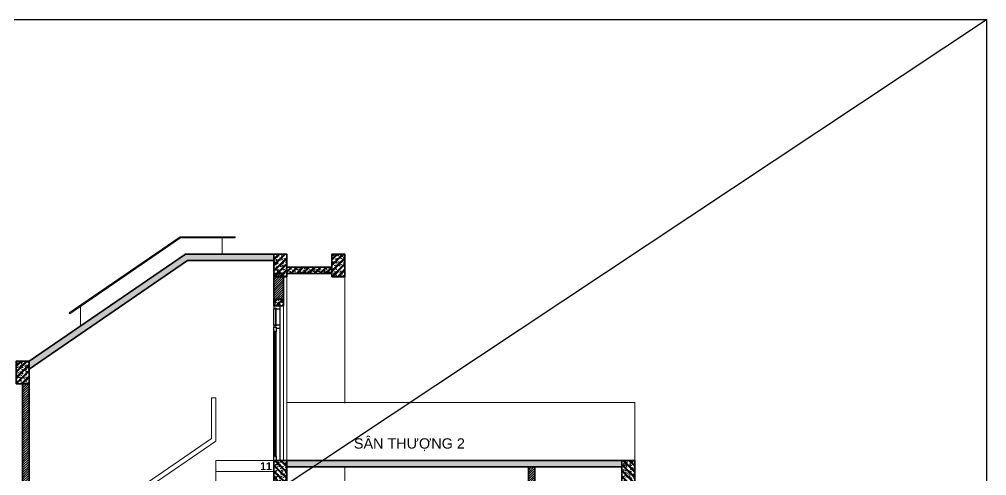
# Model space of a CAD drawing. Header units: inches. Extents: x 236662 to 497023, y -248575 to 81795.
# Drawn here: x 482010 to 497023, y -179769 to -172693 of the extents above; entities that cross this region are included whole.
import ezdxf

# ---------------------------------------------------------------- set-up
doc = ezdxf.new("R2010")
doc.units = ezdxf.units.IN
doc.header["$LTSCALE"] = 10
doc.header["$MEASUREMENT"] = 0
doc.layers.add('01. HP_TEXT', color=9, linetype='Continuous')
doc.layers.add('04. HP_CUA', color=153, linetype='Continuous')
for name, color, linetype, lineweight in [('02. HP_BE TONG', 1, 'Continuous', 35), ('03. HP_TUONG', 2, 'Continuous', 35), ('06. HP_THAY 1', 134, 'Continuous', 15), ('06. HP_THAY 2', 147, 'Continuous', 13), ('09_HP_HATCH', 8, 'Continuous', 5), ('GHICHU', 7, 'Continuous', 9)]:
    doc.layers.add(name, color=color, linetype=linetype, lineweight=lineweight)
doc.styles.add('AVO', font='VNI-Avo-Bold.TTF')
doc.styles.add('TEXT (none)', font='Arial.ttf')
pattern_1 = [(45, (491560.06, -193094.979), (-17.67767, 17.67767), [])]

# ---------------------------------------------------------------- blocks, each defined once
blk = doc.blocks.new('ÁDASDASDWD')
at = {"layer": '09_HP_HATCH'}
h = blk.add_hatch(dxfattribs=at)
h.set_pattern_fill('CHAU-01', color=256, scale=15, pattern_type=2)
h.set_pattern_definition([(50, (-55376.965, -37444.2), (107.58903, -9.41282), [11.25, -123.75]), (355, (-55376.97, -37444.2), (-20.8127, 112.82882), [9, -99]), (100.4514, (-55368, -37444.99), (86.7764, 103.41593), [9.56103, -105.17132]), (46.1842, (-55376.97, -37414.2), (160.08616, -24.82785), [16.875, -185.625]), (96.6356, (-55363.62, -37416.27), (140.1994, 146.11768), [14.34154, -157.75695]), (351.1842, (-55376.97, -37414.2), (140.1993, 146.1178), [13.5, -148.5]), (21, (-55361.965, -37421.7), (89.53606, -60.39283), [11.25, -123.75]), (326, (-55361.97, -37421.7), (36.4973, 108.7725), [9, -99]), (71.4514, (-55354.5, -37426.73), (126.0334, 48.37957), [9.56103, -105.17132]), (37.5, (-55376.965, -37444.2), (1.823978, 49.934078), [0, -97.8, 0, -100.5, 0, -99.375]), (7.5, (-55376.965, -37444.2), (39.46043, 59.161757), [0, -57.3, 0, -95.55, 0, -37.875]), (327.5, (-55410.415, -37444.2), (80.073365, -3.38323), [0, -37.5, 0, -117, 0, -155.25]), (317.5, (-55425.415, -37444.2), (87.477925, 15.01575), [0, -48.75, 0, -77.7, 0, -110.25]), (45, (-55376.965, -37444.2), (-45.07806, 45.07806), []), (45, (-55376.965, -37425.827), (-45.07806, 45.07806), [])])
h.paths.add_polyline_path([(-100, -350), (100, -350), (100, 0), (-100, 0)])
at = {"layer": '02. HP_BE TONG'}
blk.add_lwpolyline([(-100, -350), (100, -350), (100, 0), (-100, 0)], close=True, dxfattribs=at)
blk = doc.blocks.new('*U162')
for p, q in [((0, 2100), (0, 2350)), ((100, 2100), (100, 2350)), ((0, 0), (0, 2050)), ((65, 70), (65, 1995)), ((100, 70), (100, 1995))]:
    blk.add_line(p, q)
for points in [[(100, 2400), (100, 2350), (73, 2350), (73, 2360), (65, 2360), (65, 2350), (0, 2350), (0, 2400)], [(65, 2100), (65, 2090), (73, 2090), (73, 2100), (100, 2100), (100, 2065), (65, 2065), (65, 2050), (0, 2050), (0, 2100)], [(65, 2065), (65, 1995), (78.5, 1995), (78.5, 2005), (86.5, 2005), (86.5, 1995), (100, 1995), (100, 2065)], [(78.5, 60), (78.5, 70), (65, 70), (65, 0), (100, 0), (100, 70), (86.5, 70), (86.5, 60)]]:
    blk.add_lwpolyline(points, close=True)
at = {"color": 8}
for points in [[(73, 2090), (65, 2090), (65, 2360), (73, 2360)], [(86.5, 60), (78.5, 60), (78.5, 2005), (86.5, 2005)]]:
    blk.add_lwpolyline(points, close=True, dxfattribs=at)

msp = doc.modelspace()

# ---------------------------------------------------------------- hatches: boundary and pattern name
at = {"layer": '09_HP_HATCH'}
h = msp.add_hatch(dxfattribs=at)
h.set_pattern_fill('CHAU-01', color=256, scale=15, pattern_type=2)
h.set_pattern_definition([(50, (264124.57, -97098.29), (107.589027, -9.41282), [11.25, -123.75]), (355, (264124.57, -97098.29), (-20.8127, 112.82882), [9, -99]), (100.4514, (264133.53, -97099.08), (86.776407, 103.41593), [9.56103, -105.171317]), (46.1842, (264124.57, -97068.29), (160.08616, -24.82785), [16.875, -185.625]), (96.6356, (264137.9, -97070.36), (140.19941, 146.11768), [14.34154, -157.75695]), (351.1842, (264124.57, -97068.3), (140.19929, 146.11779), [13.5, -148.5]), (21, (264139.57, -97075.79), (89.536058, -60.392834), [11.25, -123.75]), (326, (264139.57, -97075.79), (36.4973, 108.772507), [9, -99]), (71.4514, (264147.03, -97080.82), (126.033394, 48.379575), [9.56103, -105.171317]), (37.5, (264124.567, -97098.292), (1.823978, 49.934078), [0, -97.8, 0, -100.5, 0, -99.375]), (7.5, (264124.567, -97098.29), (39.460431, 59.161757), [0, -57.3, 0, -95.55, 0, -37.875]), (327.5, (264091.117, -97098.292), (80.0733654, -3.383231), [0, -37.5, 0, -117, 0, -155.25]), (317.5, (264076.12, -97098.29), (87.477925, 15.015747), [0, -48.75, 0, -77.7, 0, -110.25]), (45, (264124.567, -97098.29), (-45.078057, 45.078057), []), (45, (264124.567, -97079.92), (-45.078057, 45.078057), [])])
h.paths.add_polyline_path([(482160.1, -178116.1), (484619.4, -176434), (485960.1, -176434), (485960.1, -176334), (484588.4, -176334), (482160.1, -177995)])
h = msp.add_hatch(dxfattribs=at)
h.set_pattern_fill('CHAU-01', color=256, scale=15, pattern_type=2)
h.set_pattern_definition([(50, (348973.58, -255475.03), (107.589027, -9.41282), [11.25, -123.75]), (355, (348973.58, -255475.03), (-20.8127, 112.82882), [9, -99]), (100.4514, (348982.54, -255475.81), (86.77641, 103.41593), [9.56103, -105.17132]), (46.1842, (348973.58, -255445.03), (160.08616, -24.82785), [16.875, -185.625]), (96.6356, (348986.92, -255447.1), (140.1994, 146.11768), [14.34154, -157.75695]), (351.1842, (348973.58, -255445.03), (140.1993, 146.11779), [13.5, -148.5]), (21, (348988.58, -255452.53), (89.53606, -60.392834), [11.25, -123.75]), (326, (348988.58, -255452.53), (36.4973, 108.77251), [9, -99]), (71.4514, (348996.04, -255457.56), (126.033394, 48.379575), [9.56103, -105.17132]), (37.5, (348973.576, -255475.028), (1.823978, 49.934078), [0, -97.8, 0, -100.5, 0, -99.375]), (7.5, (348973.576, -255475.03), (39.46043, 59.161757), [0, -57.3, 0, -95.55, 0, -37.875]), (327.5, (348940.126, -255475.028), (80.073365, -3.383231), [0, -37.5, 0, -117, 0, -155.25]), (317.5, (348925.126, -255475.03), (87.477925, 15.015747), [0, -48.75, 0, -77.7, 0, -110.25]), (45, (348973.576, -255475.03), (-45.078057, 45.078057), []), (45, (348973.576, -255456.65), (-45.078057, 45.078057), [])])
h.paths.add_polyline_path([(486160.1, -176534), (486160.1, -176634), (486860.1, -176634), (486860.1, -176534)])
h = msp.add_hatch(dxfattribs=at)
h.set_pattern_fill('ANSI31', color=8, scale=200)
h.set_pattern_definition(pattern_1)
h.paths.add_polyline_path([(486110.1, -176634), (485960.1, -176634), (485960.1, -177034), (486110.1, -177034)])
h = msp.add_hatch(dxfattribs=at)
h.set_pattern_fill('CHAU-01', color=256, scale=15, pattern_type=2)
h.set_pattern_definition([(50, (378154.34, -260197.85), (107.58903, -9.41282), [11.25, -123.75]), (355, (378154.34, -260197.85), (-20.8127, 112.82882), [9, -99]), (100.4514, (378163.3, -260198.64), (86.77641, 103.41593), [9.56103, -105.17132]), (46.1842, (378154.34, -260167.85), (160.08616, -24.82785), [16.875, -185.625]), (96.6356, (378167.68, -260169.92), (140.1994, 146.11768), [14.34154, -157.75695]), (351.1842, (378154.34, -260167.85), (140.1993, 146.1178), [13.5, -148.5]), (21, (378169.34, -260175.35), (89.53606, -60.392834), [11.25, -123.75]), (326, (378169.34, -260175.35), (36.4973, 108.77251), [9, -99]), (71.4514, (378176.8, -260180.38), (126.033394, 48.379575), [9.56103, -105.17132]), (37.5, (378154.337, -260197.85), (1.823978, 49.934078), [0, -97.8, 0, -100.5, 0, -99.375]), (7.5, (378154.34, -260197.85), (39.46043, 59.161757), [0, -57.3, 0, -95.55, 0, -37.875]), (327.5, (378120.887, -260197.85), (80.073365, -3.383231), [0, -37.5, 0, -117, 0, -155.25]), (317.5, (378105.89, -260197.85), (87.477925, 15.015747), [0, -48.75, 0, -77.7, 0, -110.25]), (45, (378154.34, -260197.85), (-45.078057, 45.078057), []), (45, (378154.34, -260179.477), (-45.078057, 45.078057), [])])
h.paths.add_polyline_path([(486110.1, -177034), (486110.1, -177134), (485960.1, -177134), (485960.1, -177034)])
h = msp.add_hatch(dxfattribs=at)
h.set_pattern_fill('ANSI31', color=8, scale=200)
h.set_pattern_definition(pattern_1)
h.paths.add_polyline_path([(480660.1, -178095), (480560.1, -178095), (480560.1, -181595), (480660.1, -181595)])
h.paths.add_polyline_path([(482160.1, -178345), (482060.1, -178345), (482060.1, -181595), (482160.1, -181595)])
h = msp.add_hatch(dxfattribs=at)
h.set_pattern_fill('CHAU-01', color=256, scale=15, pattern_type=2)
h.set_pattern_definition([(50, (353273.58, -258475.03), (107.589027, -9.41282), [11.25, -123.75]), (355, (353273.58, -258475.03), (-20.8127, 112.82882), [9, -99]), (100.4514, (353282.54, -258475.81), (86.77641, 103.41593), [9.56103, -105.17132]), (46.1842, (353273.58, -258445.03), (160.08616, -24.82785), [16.875, -185.625]), (96.6356, (353286.92, -258447.1), (140.1994, 146.11768), [14.34154, -157.75695]), (351.1842, (353273.58, -258445.03), (140.1993, 146.11779), [13.5, -148.5]), (21, (353288.58, -258452.53), (89.53606, -60.392834), [11.25, -123.75]), (326, (353288.58, -258452.53), (36.4973, 108.77251), [9, -99]), (71.4514, (353296.04, -258457.56), (126.033394, 48.379575), [9.56103, -105.17132]), (37.5, (353273.576, -258475.028), (1.823978, 49.934078), [0, -97.8, 0, -100.5, 0, -99.375]), (7.5, (353273.576, -258475.03), (39.46043, 59.161757), [0, -57.3, 0, -95.55, 0, -37.875]), (327.5, (353240.126, -258475.028), (80.073365, -3.383231), [0, -37.5, 0, -117, 0, -155.25]), (317.5, (353225.126, -258475.03), (87.477925, 15.015747), [0, -48.75, 0, -77.7, 0, -110.25]), (45, (353273.576, -258475.03), (-45.078057, 45.078057), []), (45, (353273.576, -258456.65), (-45.078057, 45.078057), [])])
h.paths.add_polyline_path([(486160.1, -179534), (486160.1, -179634), (491360.1, -179634), (491360.1, -179534)])
h = msp.add_hatch(dxfattribs=at)
h.set_pattern_fill('ANSI31', color=8, scale=200)
h.set_pattern_definition(pattern_1)
h.paths.add_polyline_path([(486060.1, -179884), (485960.1, -179884), (485960.1, -180834), (486060.1, -180834)])
h.paths.add_polyline_path([(486060.1, -182234), (485960.1, -182234), (485960.1, -183134), (486060.1, -183134)])
h.paths.add_polyline_path([(490010.1, -179634), (489910.1, -179634), (489910.1, -183164), (490010.1, -183164)])
h.paths.add_polyline_path([(491560.1, -179884), (491410.1, -179884), (491410.1, -183134), (491560.1, -183134)])

# ---------------------------------------------------------------- linework, layer by layer
msp.add_line((402912.4, -235116.6), (497022.9, -172693.2))
msp.add_lwpolyline([(402912.4, -172693.2), (497022.9, -172693.2), (497022.9, -235116.6), (402912.4, -235116.6)], close=True)
at = {"layer": '02. HP_BE TONG'}
for points in [[(482160.1, -178116.1), (484619.4, -176434), (485960.1, -176434), (485960.1, -176334), (484588.4, -176334), (482160.1, -177995)], [(486160.1, -176534), (486160.1, -176634), (486860.1, -176634), (486860.1, -176534)], [(486110.1, -177034), (486110.1, -177134), (485960.1, -177134), (485960.1, -177034)], [(486160.1, -179534), (486160.1, -179634), (491360.1, -179634), (491360.1, -179534)]]:
    msp.add_lwpolyline(points, close=True, dxfattribs=at)
at = {"layer": '03. HP_TUONG'}
for points in [[(485960.1, -177034), (486110.1, -177034), (486110.1, -176634), (485960.1, -176634)], [(482060.1, -178345), (482160.1, -178345), (482160.1, -181595), (482060.1, -181595)], [(489910.1, -179634), (490010.1, -179634), (490010.1, -183164), (489910.1, -183164)]]:
    msp.add_lwpolyline(points, close=True, dxfattribs=at)
at = {"layer": '06. HP_THAY 1'}
for p, q in [((482958.5, -177146), (484510.3, -176083.7)), ((484510.3, -176083.7), (485160.1, -176083.7)), ((485160.1, -176083.7), (485160.1, -176334)), ((486160.1, -176634), (486160.1, -179534)), ((487060.1, -176634), (487060.1, -178643)), ((482959.8, -177448), (482958.5, -177146)), ((486110.1, -177134), (486110.1, -179534)), ((484990.1, -179195.5), (484990.1, -178564)), ((484990.1, -178564), (485060.1, -178564)), ((483060.1, -180515.7), (484990.1, -179195.5)), ((485060.1, -179232.5), (483130.1, -180552.6)), ((487060.1, -179634), (487060.1, -183143))]:
    msp.add_line(p, q, dxfattribs=at)
for points in [[(491560.1, -179534), (491560.1, -178634), (486160.1, -178634)], [(485060.1, -179705), (485060.1, -179534), (485960.1, -179534)], [(485060.1, -179876), (485060.1, -179705), (485960.1, -179705)]]:
    msp.add_lwpolyline(points, dxfattribs=at)
at = {"layer": '06. HP_THAY 2'}
msp.add_line((485060.1, -179232.5), (485060.1, -178564), dxfattribs=at)
msp.add_lwpolyline([(485359.8, -176083.7), (484510.3, -176083.7), (482793.4, -177258.9), (482782.1, -177242.4), (484504.1, -176063.7), (485359.8, -176063.7)], close=True, dxfattribs=at)

# ---------------------------------------------------------------- block references
at = {"layer": '04. HP_CUA', "xscale": -1}
msp.add_blockref('*U162', (486060.1, -179534), dxfattribs=at)
at = {"layer": '06. HP_THAY 1'}
for p in [(486060.1, -176334), (486960.1, -176334), (482060.1, -177995)]:
    msp.add_blockref('ÁDASDASDWD', p, dxfattribs=at)
at = {"layer": '06. HP_THAY 1', "xscale": -1}
for p in [(486060.1, -179534), (491460.1, -179534)]:
    msp.add_blockref('ÁDASDASDWD', p, dxfattribs=at)

# ---------------------------------------------------------------- texts
at = {"layer": '01. HP_TEXT', "style": 'TEXT (none)'}
msp.add_text('SÂN THƯỢNG 2', height=159.876, dxfattribs=at).set_placement((487202.5, -179350.3))
at = {"layer": 'GHICHU', "color": 0, "linetype": 'Continuous', "style": 'AVO'}
msp.add_text('11', height=121, dxfattribs=at).set_placement((485749, -179681.9))

doc.saveas('drawing.dxf')
